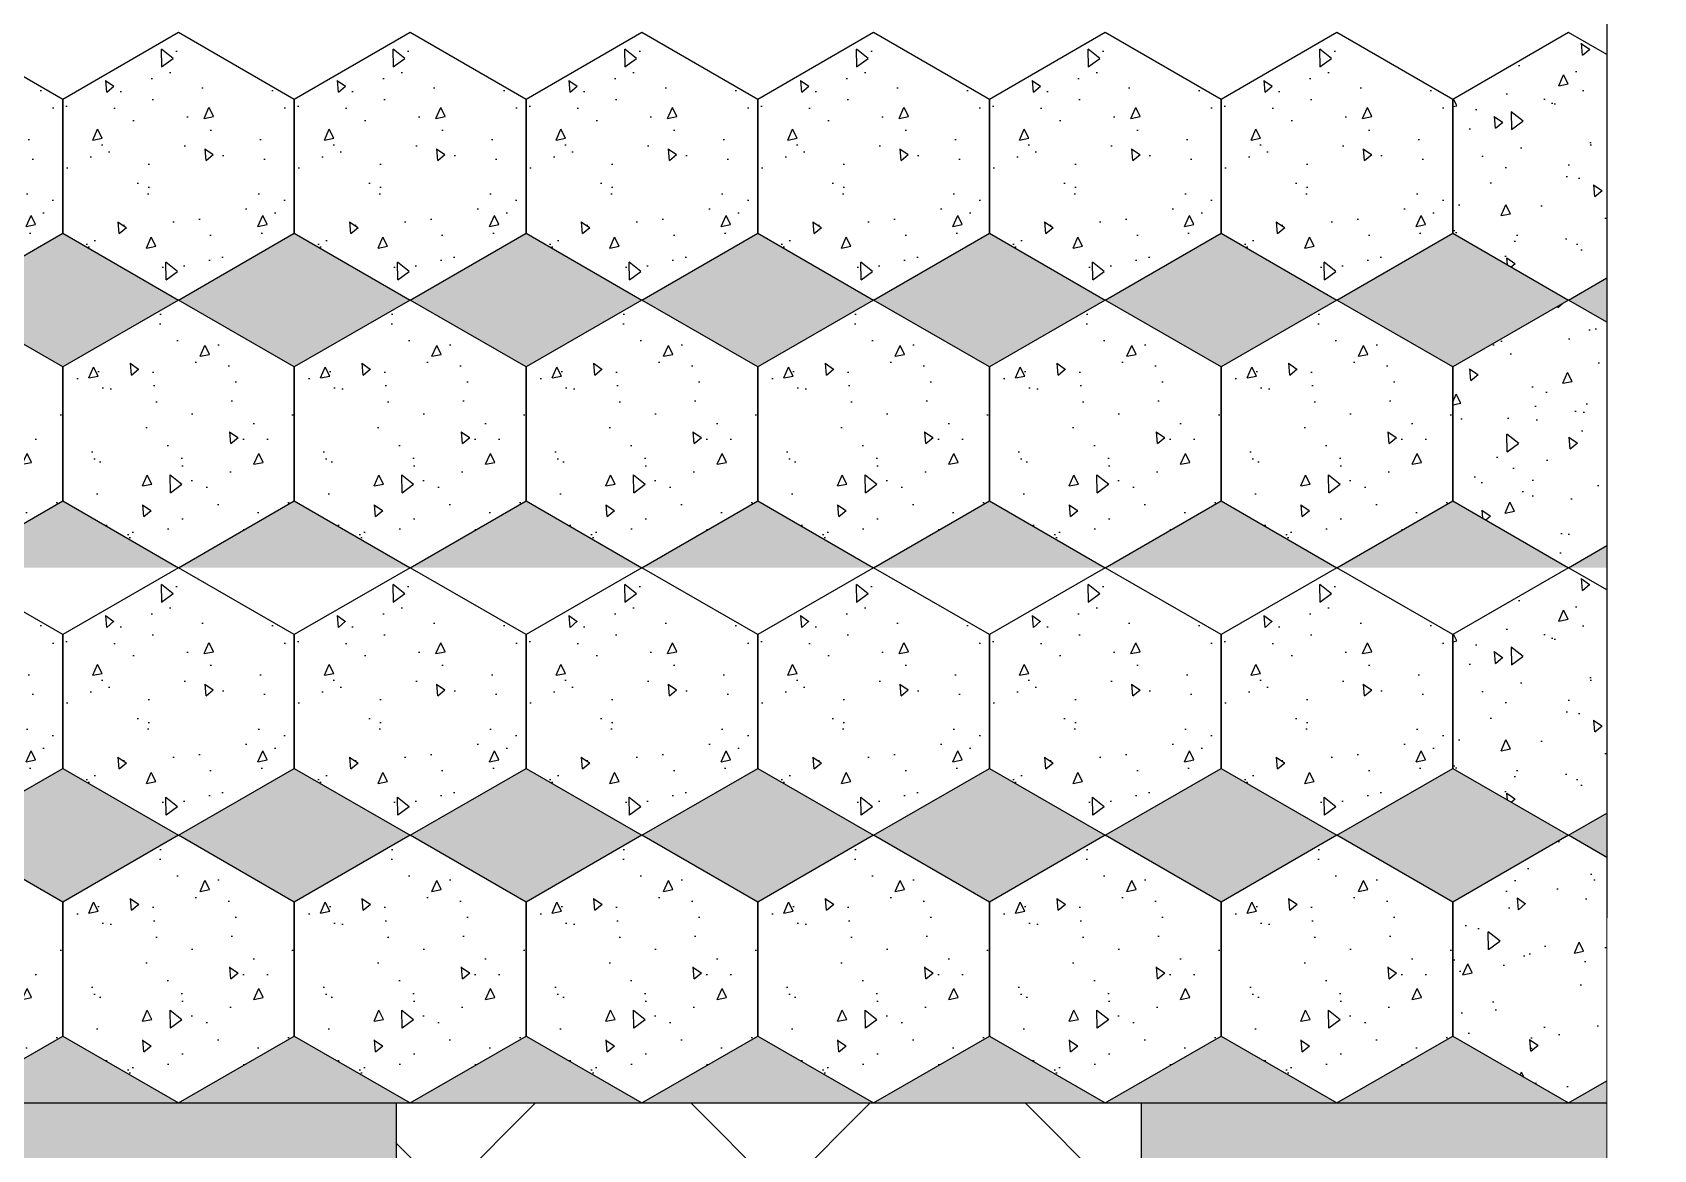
# Model space of a CAD drawing. Header units: millimetres. Extents: x 86441 to 190201, y 16532 to 98188.
# Drawn here: x 156124 to 157429, y 31825 to 32724 of the extents above; entities that cross this region are included whole.
import ezdxf

# ---------------------------------------------------------------- set-up
doc = ezdxf.new("R2010")
doc.units = ezdxf.units.MM
doc.header["$LTSCALE"] = 0.1
doc.layers.add('COLUMN', color=1, linetype='Continuous', lineweight=0)

msp = doc.modelspace()

# ---------------------------------------------------------------- hatches: boundary and pattern name
at = {"true_color": 0xa19859, "transparency": 33554687}
h = msp.add_hatch(dxfattribs=at)
h.set_pattern_fill('AR-CONC', color=55, scale=0.5, angle=45)
h.set_pattern_definition([(95, (64319.13, 9137.16), (70.047325, 58.77669), [9.525, -104.775]), (40, (64319.13, 9137.16), (-80.00923, 55.08836), [7.62, -83.82029]), (145.45144, (64324.96, 9142.06), (-9.9619, 113.86505), [8.095, -89.04512]), (91.1842, (64301.17, 9155.12), (110.70512, 80.9767), [14.2875, -157.1625]), (141.63556, (64310.39, 9161.87), (-3.5433, 171.41338), [12.14251, -133.5678]), (36.18415, (64301.17, 9155.12), (-3.5433, 171.41338), [11.42998, -125.72987]), (66, (64314.64, 9159.61), (89.75999, 17.447575), [9.525, -104.775]), (11, (64314.64, 9159.61), (-43.26996, 86.9706), [7.62, -83.82]), (116.45145, (64322.12, 9161.07), (46.490026, 104.41817), [8.095, -89.04497]), (82.5, (64319.126, 9137.163), (-28.802735, 30.986707), [0, -82.804, 0, -85.09, 0, -84.1375]), (52.5, (64319.126, 9137.163), (-11.794864, 59.0435), [0, -48.514, 0, -80.899, 0, -32.0675]), (12.5, (64299.1, 9117.137), (49.963932, 45.913098), [0, -31.75, 0, -99.06, 0, -131.445]), (2.5, (64290.12, 9108.157), (43.381952, 61.361196), [0, -41.275, 0, -65.786, 0, -93.345])])
h.paths.add_polyline_path([(157391.7, 32921.7), (157360.8, 32939.6), (157267.5, 32885.7), (157267.5, 32778), (157360.8, 32724.2), (157391.7, 32742.1)])
h.paths.add_polyline_path([(157391.7, 32706.3), (157360.8, 32724.2), (157267.5, 32670.3), (157267.5, 32562.6), (157360.8, 32508.7), (157391.7, 32526.6)])
h = msp.add_hatch(dxfattribs=at)
h.set_pattern_fill('AR-CONC', color=55, scale=0.5, angle=45)
h.set_pattern_definition([(95, (67677.34, 13445.756), (70.047325, 58.77669), [9.525, -104.775]), (40, (67677.34, 13445.76), (-80.00923, 55.08836), [7.62, -83.82029]), (145.45144, (67683.18, 13450.65), (-9.9619, 113.86505), [8.095, -89.04512]), (91.1842, (67659.38, 13463.72), (110.70512, 80.9767), [14.2875, -157.1625]), (141.63556, (67668.61, 13470.46), (-3.5433, 171.41338), [12.14251, -133.5678]), (36.18415, (67659.38, 13463.72), (-3.5433, 171.41338), [11.42998, -125.72987]), (66, (67672.85, 13468.21), (89.75999, 17.447575), [9.525, -104.775]), (11, (67672.85, 13468.21), (-43.26996, 86.9706), [7.62, -83.82]), (116.45145, (67680.33, 13469.66), (46.49003, 104.41817), [8.095, -89.04497]), (82.5, (67677.342, 13445.756), (-28.802735, 30.986707), [0, -82.804, 0, -85.09, 0, -84.1375]), (52.5, (67677.342, 13445.756), (-11.794864, 59.0435), [0, -48.514, 0, -80.899, 0, -32.0675]), (12.5, (67657.316, 13425.73), (49.963932, 45.913098), [0, -31.75, 0, -99.06, 0, -131.445]), (2.5, (67648.336, 13416.75), (43.381952, 61.361196), [0, -41.275, 0, -65.786, 0, -93.345])])
h.paths.add_polyline_path([(155961.5, 32347.2), (156054.8, 32293.3), (156148.1, 32347.2), (156148.1, 32454.9), (156054.8, 32508.7), (155961.5, 32454.9)])
h.paths.add_polyline_path([(155961.5, 32562.6), (156054.8, 32508.7), (156148.1, 32562.6), (156148.1, 32670.3), (156054.8, 32724.2), (155961.5, 32670.3)])
h = msp.add_hatch(dxfattribs=at)
h.set_pattern_fill('AR-CONC', color=55, scale=0.5, angle=45)
h.set_pattern_definition([(95, (67863.91, 13445.756), (70.047325, 58.77669), [9.525, -104.775]), (40, (67863.91, 13445.76), (-80.00923, 55.08836), [7.62, -83.82029]), (145.45144, (67869.75, 13450.65), (-9.9619, 113.86505), [8.095, -89.04512]), (91.1842, (67845.95, 13463.72), (110.70512, 80.9767), [14.2875, -157.1625]), (141.63556, (67855.17, 13470.46), (-3.5433, 171.41338), [12.14251, -133.5678]), (36.18415, (67845.95, 13463.72), (-3.5433, 171.41338), [11.42998, -125.72987]), (66, (67859.42, 13468.21), (89.75999, 17.447575), [9.525, -104.775]), (11, (67859.42, 13468.21), (-43.26996, 86.9706), [7.62, -83.82]), (116.45145, (67866.9, 13469.66), (46.49003, 104.41817), [8.095, -89.04497]), (82.5, (67863.91, 13445.756), (-28.802735, 30.986707), [0, -82.804, 0, -85.09, 0, -84.1375]), (52.5, (67863.91, 13445.756), (-11.794864, 59.0435), [0, -48.514, 0, -80.899, 0, -32.0675]), (12.5, (67843.884, 13425.73), (49.963932, 45.913098), [0, -31.75, 0, -99.06, 0, -131.445]), (2.5, (67834.904, 13416.75), (43.381952, 61.361196), [0, -41.275, 0, -65.786, 0, -93.345])])
h.paths.add_polyline_path([(156148.1, 32347.2), (156241.4, 32293.3), (156334.6, 32347.2), (156334.6, 32454.9), (156241.4, 32508.7), (156148.1, 32454.9)])
h.paths.add_polyline_path([(156148.1, 32562.6), (156241.4, 32508.7), (156334.6, 32562.6), (156334.6, 32670.3), (156241.4, 32724.2), (156148.1, 32670.3)])
h = msp.add_hatch(dxfattribs=at)
h.set_pattern_fill('AR-CONC', color=55, scale=0.5, angle=45)
h.set_pattern_definition([(95, (68050.48, 13445.756), (70.047325, 58.77669), [9.525, -104.775]), (40, (68050.48, 13445.76), (-80.00923, 55.08836), [7.62, -83.82029]), (145.45144, (68056.315, 13450.65), (-9.9619, 113.86505), [8.095, -89.04512]), (91.1842, (68032.52, 13463.72), (110.70512, 80.9767), [14.2875, -157.1625]), (141.63556, (68041.74, 13470.46), (-3.5433, 171.41338), [12.14251, -133.5678]), (36.18415, (68032.52, 13463.72), (-3.5433, 171.41338), [11.42998, -125.72987]), (66, (68045.99, 13468.21), (89.75999, 17.447575), [9.525, -104.775]), (11, (68045.99, 13468.21), (-43.26996, 86.9706), [7.62, -83.82]), (116.45145, (68053.47, 13469.66), (46.49003, 104.41817), [8.095, -89.04497]), (82.5, (68050.477, 13445.756), (-28.802735, 30.986707), [0, -82.804, 0, -85.09, 0, -84.1375]), (52.5, (68050.477, 13445.756), (-11.794864, 59.0435), [0, -48.514, 0, -80.899, 0, -32.0675]), (12.5, (68030.45, 13425.73), (49.963932, 45.913098), [0, -31.75, 0, -99.06, 0, -131.445]), (2.5, (68021.47, 13416.75), (43.381952, 61.361196), [0, -41.275, 0, -65.786, 0, -93.345])])
h.paths.add_polyline_path([(156334.6, 32347.2), (156427.9, 32293.3), (156521.2, 32347.2), (156521.2, 32454.9), (156427.9, 32508.7), (156334.6, 32454.9)])
h.paths.add_polyline_path([(156334.6, 32562.6), (156427.9, 32508.7), (156521.2, 32562.6), (156521.2, 32670.3), (156427.9, 32724.2), (156334.6, 32670.3)])
h = msp.add_hatch(dxfattribs=at)
h.set_pattern_fill('AR-CONC', color=55, scale=0.5, angle=45)
h.set_pattern_definition([(95, (68237.045, 13445.756), (70.047325, 58.77669), [9.525, -104.775]), (40, (68237.045, 13445.76), (-80.00923, 55.08836), [7.62, -83.82029]), (145.45144, (68242.88, 13450.65), (-9.9619, 113.86505), [8.095, -89.04512]), (91.1842, (68219.08, 13463.72), (110.70512, 80.9767), [14.2875, -157.1625]), (141.63556, (68228.31, 13470.46), (-3.5433, 171.41338), [12.14251, -133.5678]), (36.18415, (68219.08, 13463.72), (-3.5433, 171.41338), [11.42998, -125.72987]), (66, (68232.555, 13468.21), (89.75999, 17.447575), [9.525, -104.775]), (11, (68232.555, 13468.21), (-43.26996, 86.9706), [7.62, -83.82]), (116.45145, (68240.035, 13469.66), (46.49003, 104.41817), [8.095, -89.04497]), (82.5, (68237.045, 13445.756), (-28.802735, 30.986707), [0, -82.804, 0, -85.09, 0, -84.1375]), (52.5, (68237.045, 13445.756), (-11.794864, 59.0435), [0, -48.514, 0, -80.899, 0, -32.0675]), (12.5, (68217.02, 13425.73), (49.963932, 45.913098), [0, -31.75, 0, -99.06, 0, -131.445]), (2.5, (68208.04, 13416.75), (43.381952, 61.361196), [0, -41.275, 0, -65.786, 0, -93.345])])
h.paths.add_polyline_path([(156521.2, 32347.2), (156614.5, 32293.3), (156707.8, 32347.2), (156707.8, 32454.9), (156614.5, 32508.7), (156521.2, 32454.9)])
h.paths.add_polyline_path([(156521.2, 32562.6), (156614.5, 32508.7), (156707.8, 32562.6), (156707.8, 32670.3), (156614.5, 32724.2), (156521.2, 32670.3)])
h = msp.add_hatch(dxfattribs=at)
h.set_pattern_fill('AR-CONC', color=55, scale=0.5, angle=45)
h.set_pattern_definition([(95, (68423.61, 13445.756), (70.047325, 58.77669), [9.525, -104.775]), (40, (68423.61, 13445.76), (-80.00923, 55.08836), [7.62, -83.82029]), (145.45144, (68429.45, 13450.65), (-9.9619, 113.86505), [8.095, -89.04512]), (91.1842, (68405.65, 13463.72), (110.70512, 80.9767), [14.2875, -157.1625]), (141.63556, (68414.88, 13470.46), (-3.5433, 171.41338), [12.14251, -133.5678]), (36.18415, (68405.65, 13463.72), (-3.5433, 171.41338), [11.42998, -125.72987]), (66, (68419.12, 13468.21), (89.75999, 17.447575), [9.525, -104.775]), (11, (68419.12, 13468.21), (-43.26996, 86.9706), [7.62, -83.82]), (116.45145, (68426.6, 13469.66), (46.49003, 104.41817), [8.095, -89.04497]), (82.5, (68423.613, 13445.756), (-28.802735, 30.986707), [0, -82.804, 0, -85.09, 0, -84.1375]), (52.5, (68423.613, 13445.756), (-11.794864, 59.0435), [0, -48.514, 0, -80.899, 0, -32.0675]), (12.5, (68403.587, 13425.73), (49.963932, 45.913098), [0, -31.75, 0, -99.06, 0, -131.445]), (2.5, (68394.606, 13416.75), (43.381952, 61.361196), [0, -41.275, 0, -65.786, 0, -93.345])])
h.paths.add_polyline_path([(156707.8, 32347.2), (156801.1, 32293.3), (156894.4, 32347.2), (156894.4, 32454.9), (156801.1, 32508.7), (156707.8, 32454.9)])
h.paths.add_polyline_path([(156707.8, 32562.6), (156801.1, 32508.7), (156894.4, 32562.6), (156894.4, 32670.3), (156801.1, 32724.2), (156707.8, 32670.3)])
h = msp.add_hatch(dxfattribs=at)
h.set_pattern_fill('AR-CONC', color=55, scale=0.5, angle=45)
h.set_pattern_definition([(95, (68610.18, 13445.756), (70.047325, 58.77669), [9.525, -104.775]), (40, (68610.18, 13445.76), (-80.00923, 55.08836), [7.62, -83.82029]), (145.45144, (68616.02, 13450.65), (-9.9619, 113.86505), [8.095, -89.04512]), (91.1842, (68592.22, 13463.72), (110.70512, 80.9767), [14.2875, -157.1625]), (141.63556, (68601.45, 13470.46), (-3.5433, 171.41338), [12.14251, -133.5678]), (36.18415, (68592.22, 13463.72), (-3.5433, 171.41338), [11.42998, -125.72987]), (66, (68605.69, 13468.21), (89.75999, 17.447575), [9.525, -104.775]), (11, (68605.69, 13468.21), (-43.26996, 86.9706), [7.62, -83.82]), (116.45145, (68613.17, 13469.66), (46.49003, 104.41817), [8.095, -89.04497]), (82.5, (68610.18, 13445.756), (-28.802735, 30.986707), [0, -82.804, 0, -85.09, 0, -84.1375]), (52.5, (68610.18, 13445.756), (-11.794864, 59.0435), [0, -48.514, 0, -80.899, 0, -32.0675]), (12.5, (68590.154, 13425.73), (49.963932, 45.913098), [0, -31.75, 0, -99.06, 0, -131.445]), (2.5, (68581.174, 13416.75), (43.381952, 61.361196), [0, -41.275, 0, -65.786, 0, -93.345])])
h.paths.add_polyline_path([(156894.4, 32347.2), (156987.6, 32293.3), (157080.9, 32347.2), (157080.9, 32454.9), (156987.6, 32508.7), (156894.4, 32454.9)])
h.paths.add_polyline_path([(156894.4, 32562.6), (156987.6, 32508.7), (157080.9, 32562.6), (157080.9, 32670.3), (156987.6, 32724.2), (156894.4, 32670.3)])
h = msp.add_hatch(dxfattribs=at)
h.set_pattern_fill('AR-CONC', color=55, scale=0.5, angle=45)
h.set_pattern_definition([(95, (68796.75, 13445.756), (70.047325, 58.77669), [9.525, -104.775]), (40, (68796.75, 13445.76), (-80.00923, 55.08836), [7.62, -83.82029]), (145.45144, (68802.585, 13450.65), (-9.9619, 113.86505), [8.095, -89.04512]), (91.1842, (68778.79, 13463.72), (110.70512, 80.9767), [14.2875, -157.1625]), (141.63556, (68788.01, 13470.46), (-3.5433, 171.41338), [12.14251, -133.5678]), (36.18415, (68778.79, 13463.72), (-3.5433, 171.41338), [11.42998, -125.72987]), (66, (68792.26, 13468.21), (89.75999, 17.447575), [9.525, -104.775]), (11, (68792.26, 13468.21), (-43.26996, 86.9706), [7.62, -83.82]), (116.45145, (68799.74, 13469.66), (46.49003, 104.41817), [8.095, -89.04497]), (82.5, (68796.748, 13445.756), (-28.802735, 30.986707), [0, -82.804, 0, -85.09, 0, -84.1375]), (52.5, (68796.748, 13445.756), (-11.794864, 59.0435), [0, -48.514, 0, -80.899, 0, -32.0675]), (12.5, (68776.72, 13425.73), (49.963932, 45.913098), [0, -31.75, 0, -99.06, 0, -131.445]), (2.5, (68767.74, 13416.75), (43.381952, 61.361196), [0, -41.275, 0, -65.786, 0, -93.345])])
h.paths.add_polyline_path([(157080.9, 32347.2), (157174.2, 32293.3), (157267.5, 32347.2), (157267.5, 32454.9), (157174.2, 32508.7), (157080.9, 32454.9)])
h.paths.add_polyline_path([(157080.9, 32562.6), (157174.2, 32508.7), (157267.5, 32562.6), (157267.5, 32670.3), (157174.2, 32724.2), (157080.9, 32670.3)])
at = {"true_color": 0xffffff, "transparency": 33554687}
h = msp.add_hatch(color=7, dxfattribs=at)
h.dxf.hatch_style = 1
h.set_gradient(color1=(114, 89, 52), color2=(161, 152, 89))
h.paths.add_polyline_path([(156241.4, 32508.7), (156148.1, 32562.6), (156054.8, 32508.7), (156148.1, 32454.9)])
h.paths.add_polyline_path([(156148.1, 32347.2), (156054.8, 32293.3), (156241.4, 32293.3)])
h = msp.add_hatch(color=7, dxfattribs=at)
h.dxf.hatch_style = 1
h.set_gradient(color1=(114, 89, 52), color2=(161, 152, 89))
h.paths.add_polyline_path([(156334.6, 32562.6), (156241.4, 32508.7), (156334.6, 32454.9), (156427.9, 32508.7)])
h.paths.add_polyline_path([(156334.6, 32347.2), (156241.4, 32293.3), (156427.9, 32293.3)])
h = msp.add_hatch(color=7, dxfattribs=at)
h.dxf.hatch_style = 1
h.set_gradient(color1=(114, 89, 52), color2=(161, 152, 89))
h.paths.add_polyline_path([(156614.5, 32508.7), (156521.2, 32562.6), (156427.9, 32508.7), (156521.2, 32454.9)])
h.paths.add_polyline_path([(156521.2, 32347.2), (156427.9, 32293.3), (156614.5, 32293.3)])
h = msp.add_hatch(color=7, dxfattribs=at)
h.dxf.hatch_style = 1
h.set_gradient(color1=(114, 89, 52), color2=(161, 152, 89))
h.paths.add_polyline_path([(156707.8, 32562.6), (156614.5, 32508.7), (156707.8, 32454.9), (156801.1, 32508.7)])
h.paths.add_polyline_path([(156707.8, 32347.2), (156614.5, 32293.3), (156801.1, 32293.3)])
h = msp.add_hatch(color=7, dxfattribs=at)
h.dxf.hatch_style = 1
h.set_gradient(color1=(114, 89, 52), color2=(161, 152, 89))
h.paths.add_polyline_path([(156987.6, 32508.7), (156894.4, 32562.6), (156801.1, 32508.7), (156894.4, 32454.9)])
h.paths.add_polyline_path([(156894.4, 32347.2), (156801.1, 32293.3), (156987.6, 32293.3)])
h = msp.add_hatch(color=7, dxfattribs=at)
h.dxf.hatch_style = 1
h.set_gradient(color1=(114, 89, 52), color2=(161, 152, 89))
h.paths.add_polyline_path([(157080.9, 32562.6), (156987.6, 32508.7), (157080.9, 32454.9), (157174.2, 32508.7)])
h.paths.add_polyline_path([(157080.9, 32347.2), (156987.6, 32293.3), (157174.2, 32293.3)])
h = msp.add_hatch(color=7, dxfattribs=at)
h.dxf.hatch_style = 1
h.set_gradient(color1=(114, 89, 52), color2=(161, 152, 89))
h.paths.add_polyline_path([(157391.7, 32526.6), (157360.8, 32508.7), (157391.7, 32490.9)])
h.paths.add_polyline_path([(157360.8, 32508.7), (157267.5, 32562.6), (157174.2, 32508.7), (157267.5, 32454.9)])
at = {"true_color": 0xa19859, "transparency": 33554687}
h = msp.add_hatch(dxfattribs=at)
h.set_pattern_fill('AR-CONC', color=55, scale=0.5, angle=45)
h.set_pattern_definition([(95, (64319.13, 8706.304), (70.047325, 58.77669), [9.525, -104.775]), (40, (64319.13, 8706.3), (-80.00923, 55.08836), [7.62, -83.82029]), (145.45144, (64324.96, 8711.2), (-9.9619, 113.86505), [8.095, -89.04512]), (91.1842, (64301.17, 8724.26), (110.70512, 80.9767), [14.2875, -157.1625]), (141.63556, (64310.39, 8731.01), (-3.5433, 171.41338), [12.14251, -133.5678]), (36.18415, (64301.17, 8724.26), (-3.5433, 171.41338), [11.42998, -125.72987]), (66, (64314.64, 8728.754), (89.75999, 17.447575), [9.525, -104.775]), (11, (64314.64, 8728.75), (-43.26996, 86.9706), [7.62, -83.82]), (116.45145, (64322.12, 8730.21), (46.490026, 104.41817), [8.095, -89.04497]), (82.5, (64319.126, 8706.304), (-28.802735, 30.986707), [0, -82.804, 0, -85.09, 0, -84.1375]), (52.5, (64319.126, 8706.304), (-11.794864, 59.0435), [0, -48.514, 0, -80.899, 0, -32.0675]), (12.5, (64299.1, 8686.278), (49.963932, 45.913098), [0, -31.75, 0, -99.06, 0, -131.445]), (2.5, (64290.12, 8677.3), (43.381952, 61.361196), [0, -41.275, 0, -65.786, 0, -93.345])])
h.paths.add_polyline_path([(157391.7, 32490.9), (157360.8, 32508.7), (157267.5, 32454.9), (157267.5, 32347.2), (157360.8, 32293.3), (157391.7, 32311.2)])
h.paths.add_polyline_path([(157391.7, 32275.4), (157360.8, 32293.3), (157267.5, 32239.5), (157267.5, 32131.7), (157360.8, 32077.9), (157391.7, 32095.8)])
at = {"true_color": 0xffffff, "transparency": 33554687}
h = msp.add_hatch(color=7, dxfattribs=at)
h.dxf.hatch_style = 1
h.set_gradient(color1=(114, 89, 52), color2=(161, 152, 89))
h.paths.add_polyline_path([(157267.5, 32347.2), (157174.2, 32293.3), (157360.8, 32293.3)])
h.paths.add_polyline_path([(157391.7, 32311.2), (157360.8, 32293.3), (157391.7, 32293.3)])
at = {"true_color": 0xa19859, "transparency": 33554687}
h = msp.add_hatch(dxfattribs=at)
h.set_pattern_fill('AR-CONC', color=55, scale=0.5, angle=45)
h.set_pattern_definition([(95, (67677.34, 13014.9), (70.047325, 58.77669), [9.525, -104.775]), (40, (67677.34, 13014.9), (-80.00923, 55.08836), [7.62, -83.82029]), (145.45144, (67683.18, 13019.795), (-9.9619, 113.86505), [8.095, -89.04512]), (91.1842, (67659.38, 13032.86), (110.70512, 80.9767), [14.2875, -157.1625]), (141.63556, (67668.61, 13039.6), (-3.5433, 171.41338), [12.14251, -133.5678]), (36.18415, (67659.38, 13032.86), (-3.5433, 171.41338), [11.42998, -125.72987]), (66, (67672.85, 13037.35), (89.75999, 17.447575), [9.525, -104.775]), (11, (67672.85, 13037.35), (-43.26996, 86.9706), [7.62, -83.82]), (116.45145, (67680.33, 13038.8), (46.49003, 104.41817), [8.095, -89.04497]), (82.5, (67677.342, 13014.897), (-28.802735, 30.986707), [0, -82.804, 0, -85.09, 0, -84.1375]), (52.5, (67677.342, 13014.897), (-11.794864, 59.0435), [0, -48.514, 0, -80.899, 0, -32.0675]), (12.5, (67657.316, 12994.87), (49.963932, 45.913098), [0, -31.75, 0, -99.06, 0, -131.445]), (2.5, (67648.336, 12985.89), (43.381952, 61.361196), [0, -41.275, 0, -65.786, 0, -93.345])])
h.paths.add_polyline_path([(155961.5, 31916.3), (156054.8, 31862.5), (156148.1, 31916.3), (156148.1, 32024), (156054.8, 32077.9), (155961.5, 32024)])
h.paths.add_polyline_path([(155961.5, 32131.7), (156054.8, 32077.9), (156148.1, 32131.7), (156148.1, 32239.5), (156054.8, 32293.3), (155961.5, 32239.5)])
h = msp.add_hatch(dxfattribs=at)
h.set_pattern_fill('AR-CONC', color=55, scale=0.5, angle=45)
h.set_pattern_definition([(95, (67863.91, 13014.9), (70.047325, 58.77669), [9.525, -104.775]), (40, (67863.91, 13014.9), (-80.00923, 55.08836), [7.62, -83.82029]), (145.45144, (67869.75, 13019.795), (-9.9619, 113.86505), [8.095, -89.04512]), (91.1842, (67845.95, 13032.86), (110.70512, 80.9767), [14.2875, -157.1625]), (141.63556, (67855.17, 13039.6), (-3.5433, 171.41338), [12.14251, -133.5678]), (36.18415, (67845.95, 13032.86), (-3.5433, 171.41338), [11.42998, -125.72987]), (66, (67859.42, 13037.35), (89.75999, 17.447575), [9.525, -104.775]), (11, (67859.42, 13037.35), (-43.26996, 86.9706), [7.62, -83.82]), (116.45145, (67866.9, 13038.8), (46.49003, 104.41817), [8.095, -89.04497]), (82.5, (67863.91, 13014.897), (-28.802735, 30.986707), [0, -82.804, 0, -85.09, 0, -84.1375]), (52.5, (67863.91, 13014.897), (-11.794864, 59.0435), [0, -48.514, 0, -80.899, 0, -32.0675]), (12.5, (67843.884, 12994.87), (49.963932, 45.913098), [0, -31.75, 0, -99.06, 0, -131.445]), (2.5, (67834.904, 12985.89), (43.381952, 61.361196), [0, -41.275, 0, -65.786, 0, -93.345])])
h.paths.add_polyline_path([(156148.1, 31916.3), (156241.4, 31862.5), (156334.6, 31916.3), (156334.6, 32024), (156241.4, 32077.9), (156148.1, 32024)])
h.paths.add_polyline_path([(156148.1, 32131.7), (156241.4, 32077.9), (156334.6, 32131.7), (156334.6, 32239.5), (156241.4, 32293.3), (156148.1, 32239.5)])
h = msp.add_hatch(dxfattribs=at)
h.set_pattern_fill('AR-CONC', color=55, scale=0.5, angle=45)
h.set_pattern_definition([(95, (68050.48, 13014.9), (70.047325, 58.77669), [9.525, -104.775]), (40, (68050.48, 13014.9), (-80.00923, 55.08836), [7.62, -83.82029]), (145.45144, (68056.315, 13019.795), (-9.9619, 113.86505), [8.095, -89.04512]), (91.1842, (68032.52, 13032.86), (110.70512, 80.9767), [14.2875, -157.1625]), (141.63556, (68041.74, 13039.6), (-3.5433, 171.41338), [12.14251, -133.5678]), (36.18415, (68032.52, 13032.86), (-3.5433, 171.41338), [11.42998, -125.72987]), (66, (68045.99, 13037.35), (89.75999, 17.447575), [9.525, -104.775]), (11, (68045.99, 13037.35), (-43.26996, 86.9706), [7.62, -83.82]), (116.45145, (68053.47, 13038.8), (46.49003, 104.41817), [8.095, -89.04497]), (82.5, (68050.477, 13014.897), (-28.802735, 30.986707), [0, -82.804, 0, -85.09, 0, -84.1375]), (52.5, (68050.477, 13014.897), (-11.794864, 59.0435), [0, -48.514, 0, -80.899, 0, -32.0675]), (12.5, (68030.45, 12994.87), (49.963932, 45.913098), [0, -31.75, 0, -99.06, 0, -131.445]), (2.5, (68021.47, 12985.89), (43.381952, 61.361196), [0, -41.275, 0, -65.786, 0, -93.345])])
h.paths.add_polyline_path([(156334.6, 31916.3), (156427.9, 31862.5), (156521.2, 31916.3), (156521.2, 32024), (156427.9, 32077.9), (156334.6, 32024)])
h.paths.add_polyline_path([(156334.6, 32131.7), (156427.9, 32077.9), (156521.2, 32131.7), (156521.2, 32239.5), (156427.9, 32293.3), (156334.6, 32239.5)])
h = msp.add_hatch(dxfattribs=at)
h.set_pattern_fill('AR-CONC', color=55, scale=0.5, angle=45)
h.set_pattern_definition([(95, (68237.045, 13014.9), (70.047325, 58.77669), [9.525, -104.775]), (40, (68237.045, 13014.9), (-80.00923, 55.08836), [7.62, -83.82029]), (145.45144, (68242.88, 13019.795), (-9.9619, 113.86505), [8.095, -89.04512]), (91.1842, (68219.08, 13032.86), (110.70512, 80.9767), [14.2875, -157.1625]), (141.63556, (68228.31, 13039.6), (-3.5433, 171.41338), [12.14251, -133.5678]), (36.18415, (68219.08, 13032.86), (-3.5433, 171.41338), [11.42998, -125.72987]), (66, (68232.555, 13037.35), (89.75999, 17.447575), [9.525, -104.775]), (11, (68232.555, 13037.35), (-43.26996, 86.9706), [7.62, -83.82]), (116.45145, (68240.035, 13038.8), (46.49003, 104.41817), [8.095, -89.04497]), (82.5, (68237.045, 13014.897), (-28.802735, 30.986707), [0, -82.804, 0, -85.09, 0, -84.1375]), (52.5, (68237.045, 13014.897), (-11.794864, 59.0435), [0, -48.514, 0, -80.899, 0, -32.0675]), (12.5, (68217.02, 12994.87), (49.963932, 45.913098), [0, -31.75, 0, -99.06, 0, -131.445]), (2.5, (68208.04, 12985.89), (43.381952, 61.361196), [0, -41.275, 0, -65.786, 0, -93.345])])
h.paths.add_polyline_path([(156521.2, 31916.3), (156614.5, 31862.5), (156707.8, 31916.3), (156707.8, 32024), (156614.5, 32077.9), (156521.2, 32024)])
h.paths.add_polyline_path([(156521.2, 32131.7), (156614.5, 32077.9), (156707.8, 32131.7), (156707.8, 32239.5), (156614.5, 32293.3), (156521.2, 32239.5)])
h = msp.add_hatch(dxfattribs=at)
h.set_pattern_fill('AR-CONC', color=55, scale=0.5, angle=45)
h.set_pattern_definition([(95, (68423.61, 13014.9), (70.047325, 58.77669), [9.525, -104.775]), (40, (68423.61, 13014.9), (-80.00923, 55.08836), [7.62, -83.82029]), (145.45144, (68429.45, 13019.795), (-9.9619, 113.86505), [8.095, -89.04512]), (91.1842, (68405.65, 13032.86), (110.70512, 80.9767), [14.2875, -157.1625]), (141.63556, (68414.88, 13039.6), (-3.5433, 171.41338), [12.14251, -133.5678]), (36.18415, (68405.65, 13032.86), (-3.5433, 171.41338), [11.42998, -125.72987]), (66, (68419.12, 13037.35), (89.75999, 17.447575), [9.525, -104.775]), (11, (68419.12, 13037.35), (-43.26996, 86.9706), [7.62, -83.82]), (116.45145, (68426.6, 13038.8), (46.49003, 104.41817), [8.095, -89.04497]), (82.5, (68423.613, 13014.897), (-28.802735, 30.986707), [0, -82.804, 0, -85.09, 0, -84.1375]), (52.5, (68423.613, 13014.897), (-11.794864, 59.0435), [0, -48.514, 0, -80.899, 0, -32.0675]), (12.5, (68403.587, 12994.87), (49.963932, 45.913098), [0, -31.75, 0, -99.06, 0, -131.445]), (2.5, (68394.606, 12985.89), (43.381952, 61.361196), [0, -41.275, 0, -65.786, 0, -93.345])])
h.paths.add_polyline_path([(156707.8, 31916.3), (156801.1, 31862.5), (156894.4, 31916.3), (156894.4, 32024), (156801.1, 32077.9), (156707.8, 32024)])
h.paths.add_polyline_path([(156707.8, 32131.7), (156801.1, 32077.9), (156894.4, 32131.7), (156894.4, 32239.5), (156801.1, 32293.3), (156707.8, 32239.5)])
h = msp.add_hatch(dxfattribs=at)
h.set_pattern_fill('AR-CONC', color=55, scale=0.5, angle=45)
h.set_pattern_definition([(95, (68610.18, 13014.9), (70.047325, 58.77669), [9.525, -104.775]), (40, (68610.18, 13014.9), (-80.00923, 55.08836), [7.62, -83.82029]), (145.45144, (68616.02, 13019.795), (-9.9619, 113.86505), [8.095, -89.04512]), (91.1842, (68592.22, 13032.86), (110.70512, 80.9767), [14.2875, -157.1625]), (141.63556, (68601.45, 13039.6), (-3.5433, 171.41338), [12.14251, -133.5678]), (36.18415, (68592.22, 13032.86), (-3.5433, 171.41338), [11.42998, -125.72987]), (66, (68605.69, 13037.35), (89.75999, 17.447575), [9.525, -104.775]), (11, (68605.69, 13037.35), (-43.26996, 86.9706), [7.62, -83.82]), (116.45145, (68613.17, 13038.8), (46.49003, 104.41817), [8.095, -89.04497]), (82.5, (68610.18, 13014.897), (-28.802735, 30.986707), [0, -82.804, 0, -85.09, 0, -84.1375]), (52.5, (68610.18, 13014.897), (-11.794864, 59.0435), [0, -48.514, 0, -80.899, 0, -32.0675]), (12.5, (68590.154, 12994.87), (49.963932, 45.913098), [0, -31.75, 0, -99.06, 0, -131.445]), (2.5, (68581.174, 12985.89), (43.381952, 61.361196), [0, -41.275, 0, -65.786, 0, -93.345])])
h.paths.add_polyline_path([(156894.4, 31916.3), (156987.6, 31862.5), (157080.9, 31916.3), (157080.9, 32024), (156987.6, 32077.9), (156894.4, 32024)])
h.paths.add_polyline_path([(156894.4, 32131.7), (156987.6, 32077.9), (157080.9, 32131.7), (157080.9, 32239.5), (156987.6, 32293.3), (156894.4, 32239.5)])
h = msp.add_hatch(dxfattribs=at)
h.set_pattern_fill('AR-CONC', color=55, scale=0.5, angle=45)
h.set_pattern_definition([(95, (68796.75, 13014.9), (70.047325, 58.77669), [9.525, -104.775]), (40, (68796.75, 13014.9), (-80.00923, 55.08836), [7.62, -83.82029]), (145.45144, (68802.585, 13019.795), (-9.9619, 113.86505), [8.095, -89.04512]), (91.1842, (68778.79, 13032.86), (110.70512, 80.9767), [14.2875, -157.1625]), (141.63556, (68788.01, 13039.6), (-3.5433, 171.41338), [12.14251, -133.5678]), (36.18415, (68778.79, 13032.86), (-3.5433, 171.41338), [11.42998, -125.72987]), (66, (68792.26, 13037.35), (89.75999, 17.447575), [9.525, -104.775]), (11, (68792.26, 13037.35), (-43.26996, 86.9706), [7.62, -83.82]), (116.45145, (68799.74, 13038.8), (46.49003, 104.41817), [8.095, -89.04497]), (82.5, (68796.748, 13014.897), (-28.802735, 30.986707), [0, -82.804, 0, -85.09, 0, -84.1375]), (52.5, (68796.748, 13014.897), (-11.794864, 59.0435), [0, -48.514, 0, -80.899, 0, -32.0675]), (12.5, (68776.72, 12994.87), (49.963932, 45.913098), [0, -31.75, 0, -99.06, 0, -131.445]), (2.5, (68767.74, 12985.89), (43.381952, 61.361196), [0, -41.275, 0, -65.786, 0, -93.345])])
h.paths.add_polyline_path([(157080.9, 31916.3), (157174.2, 31862.5), (157267.5, 31916.3), (157267.5, 32024), (157174.2, 32077.9), (157080.9, 32024)])
h.paths.add_polyline_path([(157080.9, 32131.7), (157174.2, 32077.9), (157267.5, 32131.7), (157267.5, 32239.5), (157174.2, 32293.3), (157080.9, 32239.5)])
at = {"true_color": 0xffffff, "transparency": 33554687}
h = msp.add_hatch(color=7, dxfattribs=at)
h.dxf.hatch_style = 1
h.set_gradient(color1=(114, 89, 52), color2=(161, 152, 89))
h.paths.add_polyline_path([(156241.4, 32077.9), (156148.1, 32131.7), (156054.8, 32077.9), (156148.1, 32024)])
h.paths.add_polyline_path([(156148.1, 31916.3), (156054.8, 31862.5), (156241.4, 31862.5)])
h = msp.add_hatch(color=7, dxfattribs=at)
h.dxf.hatch_style = 1
h.set_gradient(color1=(114, 89, 52), color2=(161, 152, 89))
h.paths.add_polyline_path([(156334.6, 32131.7), (156241.4, 32077.9), (156334.6, 32024), (156427.9, 32077.9)])
h.paths.add_polyline_path([(156334.6, 31916.3), (156241.4, 31862.5), (156427.9, 31862.5)])
h = msp.add_hatch(color=7, dxfattribs=at)
h.dxf.hatch_style = 1
h.set_gradient(color1=(114, 89, 52), color2=(161, 152, 89))
h.paths.add_polyline_path([(156614.5, 32077.9), (156521.2, 32131.7), (156427.9, 32077.9), (156521.2, 32024)])
h.paths.add_polyline_path([(156521.2, 31916.3), (156427.9, 31862.5), (156614.5, 31862.5)])
h = msp.add_hatch(color=7, dxfattribs=at)
h.dxf.hatch_style = 1
h.set_gradient(color1=(114, 89, 52), color2=(161, 152, 89))
h.paths.add_polyline_path([(156707.8, 32131.7), (156614.5, 32077.9), (156707.8, 32024), (156801.1, 32077.9)])
h.paths.add_polyline_path([(156707.8, 31916.3), (156614.5, 31862.5), (156801.1, 31862.5)])
h = msp.add_hatch(color=7, dxfattribs=at)
h.dxf.hatch_style = 1
h.set_gradient(color1=(114, 89, 52), color2=(161, 152, 89))
h.paths.add_polyline_path([(156987.6, 32077.9), (156894.4, 32131.7), (156801.1, 32077.9), (156894.4, 32024)])
h.paths.add_polyline_path([(156894.4, 31916.3), (156801.1, 31862.5), (156987.6, 31862.5)])
h = msp.add_hatch(color=7, dxfattribs=at)
h.dxf.hatch_style = 1
h.set_gradient(color1=(114, 89, 52), color2=(161, 152, 89))
h.paths.add_polyline_path([(157080.9, 32131.7), (156987.6, 32077.9), (157080.9, 32024), (157174.2, 32077.9)])
h.paths.add_polyline_path([(157080.9, 31916.3), (156987.6, 31862.5), (157174.2, 31862.5)])
h = msp.add_hatch(color=7, dxfattribs=at)
h.dxf.hatch_style = 1
h.set_gradient(color1=(114, 89, 52), color2=(161, 152, 89))
h.paths.add_polyline_path([(157391.7, 32095.8), (157360.8, 32077.9), (157391.7, 32060)])
h.paths.add_polyline_path([(157360.8, 32077.9), (157267.5, 32131.7), (157174.2, 32077.9), (157267.5, 32024)])
at = {"true_color": 0xa19859, "transparency": 33554687}
h = msp.add_hatch(dxfattribs=at)
h.set_pattern_fill('AR-CONC', color=55, scale=0.5, angle=45)
h.set_pattern_definition([(95, (64319.13, 13014.9), (70.047325, 58.77669), [9.525, -104.775]), (40, (64319.13, 13014.9), (-80.00923, 55.08836), [7.62, -83.82029]), (145.45144, (64324.96, 13019.795), (-9.9619, 113.86505), [8.095, -89.04512]), (91.1842, (64301.17, 13032.86), (110.70512, 80.9767), [14.2875, -157.1625]), (141.63556, (64310.39, 13039.6), (-3.5433, 171.41338), [12.14251, -133.5678]), (36.18415, (64301.17, 13032.86), (-3.5433, 171.41338), [11.42998, -125.72987]), (66, (64314.64, 13037.35), (89.75999, 17.447575), [9.525, -104.775]), (11, (64314.64, 13037.35), (-43.26996, 86.9706), [7.62, -83.82]), (116.45145, (64322.12, 13038.8), (46.49003, 104.41817), [8.095, -89.04497]), (82.5, (64319.126, 13014.897), (-28.802735, 30.986707), [0, -82.804, 0, -85.09, 0, -84.1375]), (52.5, (64319.126, 13014.897), (-11.794864, 59.0435), [0, -48.514, 0, -80.899, 0, -32.0675]), (12.5, (64299.1, 12994.87), (49.963932, 45.913098), [0, -31.75, 0, -99.06, 0, -131.445]), (2.5, (64290.12, 12985.89), (43.381952, 61.361196), [0, -41.275, 0, -65.786, 0, -93.345])])
h.paths.add_polyline_path([(157391.7, 32060), (157360.8, 32077.9), (157267.5, 32024), (157267.5, 31916.3), (157360.8, 31862.5), (157391.7, 31880.3)])
at = {"true_color": 0xffffff, "transparency": 33554687}
h = msp.add_hatch(color=7, dxfattribs=at)
h.dxf.hatch_style = 1
h.set_gradient(color1=(114, 89, 52), color2=(161, 152, 89))
h.paths.add_polyline_path([(157267.5, 31916.3), (157174.2, 31862.5), (157360.8, 31862.5)])
h.paths.add_polyline_path([(157391.7, 31880.3), (157360.8, 31862.5), (157391.7, 31862.5)])
at = {"true_color": 0xc7c8ca, "transparency": 33554687}
h = msp.add_hatch(color=9, dxfattribs=at)
h.dxf.hatch_style = 1
h.paths.add_polyline_path([(156416.7, 31862.5), (155816.7, 31862.5), (155816.7, 31499.5), (156416.7, 31499.5)])
h = msp.add_hatch(dxfattribs=at)
h.set_pattern_fill('ANSI37', color=9, scale=60)
h.set_pattern_definition([(45, (64319.13, 0), (-134.70384, 134.70384), []), (135, (64319.13, 0), (-134.70384, -134.70384), [])])
h.paths.add_polyline_path([(157016.7, 31862.5), (156416.7, 31862.5), (156416.7, 31499.5), (157016.7, 31499.5)])
h = msp.add_hatch(color=9, dxfattribs=at)
h.dxf.hatch_style = 1
h.paths.add_polyline_path([(157391.7, 31862.5), (157016.7, 31862.5), (157016.7, 31499.5), (157391.7, 31499.5)])
at = {"layer": 'COLUMN', "lineweight": 9, "true_color": 0x636466, "transparency": 33554687}
h = msp.add_hatch(dxfattribs=at)
h.set_pattern_fill('STEEL', color=251, scale=80)
h.set_pattern_definition([(45, (64319.13, 0), (-179.6051, 179.6051), []), (45, (64319.13, 127), (-179.6051, 179.6051), [])])
h.paths.add_polyline_path([(164595.2, 27066.5), (164255.7, 27066.5), (164255.7, 26916.5), (164595.2, 26916.5)])
h.paths.add_polyline_path([(174507, 33556.3), (174357, 33556.3), (174357, 32406.3), (174507, 32406.3)], flags=17)
h.paths.add_polyline_path([(173607, 32556.3), (172557, 32556.3), (172557, 32406.3), (173607, 32406.3)], flags=17)
h.paths.add_polyline_path([(165970.7, 28907.5), (163243.7, 28907.5), (163243.7, 28757.5), (165970.7, 28757.5)])
h.paths.add_polyline_path([(164255.7, 26699.5), (164255.7, 26959.9), (164105.7, 26959.9), (164105.7, 26699.5), (164105.7, 25765.5), (164255.7, 25765.5)])
h.paths.add_polyline_path([(165495.2, 26965.5), (165345.2, 26965.5), (165345.2, 25765.5), (165495.2, 25765.5), (165495.2, 26266)])
h.paths.add_polyline_path([(164105.7, 26857.5), (163655.7, 26857.5), (163655.7, 26707.5), (164105.7, 26707.5)])
h.paths.add_polyline_path([(164255.7, 27857.5), (164105.7, 27857.5), (164105.7, 27472), (164255.7, 27472)])
h.paths.add_polyline_path([(164105.7, 27857.5), (162455.7, 27857.5), (162455.7, 27707.5), (164105.7, 27707.5)])
h.paths.add_polyline_path([(162905.7, 27707.5), (162755.7, 27707.5), (162755.7, 26707.5), (162905.7, 26707.5), (162905.7, 26857.5)])
h.paths.add_polyline_path([(166737.7, 27066.5), (166584.7, 27066.5), (166245.2, 27066.5), (166245.2, 26916.5), (166584.7, 26916.5), (166737.7, 26916.5)], flags=17)
h.paths.add_polyline_path([(157391.7, 26699.5), (153621.7, 26699.5), (153621.7, 26469.5), (157391.7, 26469.5)])
h.paths.add_polyline_path([(161253.7, 26699.5), (160954.7, 26699.5), (160954.7, 26469.5), (161253.7, 26469.5)])
h.paths.add_polyline_path([(158065.7, 26699.5), (157693.7, 26699.5), (157693.7, 26469.5), (158065.7, 26469.5)])
h.paths.add_polyline_path([(166584.7, 25765.5), (166309.8, 25765.5), (166309.8, 25535.5), (166584.7, 25535.5)])
h.paths.add_polyline_path([(165770.1, 25765.5), (165070.3, 25765.5), (165070.3, 25535.5), (165770.1, 25535.5)])
h.paths.add_polyline_path([(164524.9, 25765.5), (161555.7, 25765.5), (161555.7, 25535.5), (164524.9, 25535.5)])
h.paths.add_polyline_path([(166200.7, 28757.5), (165970.7, 28757.5), (165970.7, 28041.5), (166737.7, 28041.5), (166737.7, 26768.5), (166967.7, 26768.5), (166967.7, 28271.5), (166200.7, 28271.5)])
h.paths.add_polyline_path([(166200.7, 31999.5), (165970.7, 31999.5), (165970.7, 31646.5), (166200.7, 31646.5)])
h.paths.add_polyline_path([(166200.7, 37176.5), (165970.7, 37176.5), (165206.7, 37176.5), (165206.7, 36946.5), (165970.7, 36946.5), (165970.7, 34888.5), (166200.7, 34888.5)])
h.paths.add_polyline_path([(162317.7, 37176.5), (161555.7, 37176.5), (161555.7, 36946.5), (162317.7, 36946.5)])
h.paths.add_polyline_path([(158065.7, 37176.5), (157693.7, 37176.5), (157693.7, 36946.5), (158065.7, 36946.5)])
h.paths.add_polyline_path([(161253.7, 37176.5), (160954.7, 37176.5), (160954.7, 36946.5), (161253.7, 36946.5)])
h.paths.add_polyline_path([(157391.7, 37176.5), (153621.7, 37176.5), (153621.7, 36946.5), (157391.7, 36946.5)])
edge = h.paths.add_edge_path()
edge.add_line((176201, 27026.6), (176431, 27026.6))
edge.add_line((176204.2, 28299.9), (176201, 27021.1))
edge.add_line((176431, 28531.6), (176431, 27026.6))
edge.add_line((175664, 28531.6), (176431, 28531.6))
edge.add_line((175434.1, 28301.6), (176204.2, 28299.9))
edge.add_line((175664, 37436.6), (175664, 28531.6))
edge.add_line((175434.1, 37206.6), (175434.1, 28301.6))
edge.add_line((171019, 37436.6), (175664, 37436.6))
edge.add_line((171019, 37206.6), (175434.1, 37206.6))
edge.add_line((171019, 37436.6), (171019, 37206.6))
h.paths.add_polyline_path([(176048, 26025.6), (176048, 25795.6), (171019, 25795.6), (171019, 26025.6)])

# ---------------------------------------------------------------- linework, layer by layer
at = {"transparency": 33554687}
msp.add_line((157391.7, 36012.5), (157391.7, 32011.5), dxfattribs=at)
at = {"color": 25, "lineweight": 9, "transparency": 33554687}
for q in [(157391.7, 30546.5), (157391.7, 31862.5)]:
    msp.add_line((157391.7, 36012.5), q, dxfattribs=at)
at = {"color": 7, "true_color": 0xffffff, "transparency": 33554687}
msp.add_line((155216.7, 31862.5), (157391.7, 31862.5), dxfattribs=at)
at = {"color": 67, "true_color": 0x727430, "transparency": 33554687}
for p, q in [((155774.9, 31862.5), (156374.9, 31862.5)), ((156148.1, 31862.5), (156748.1, 31862.5)), ((156521.2, 31862.5), (157121.2, 31862.5)), ((156894.4, 31862.5), (157391.7, 31862.5))]:
    msp.add_line(p, q, dxfattribs=at)
at = {"color": 9, "true_color": 0xc7c8ca, "transparency": 33554687}
for p, q in [((156416.7, 31862.5), (156416.7, 29694.5)), ((157016.7, 31862.5), (157016.7, 29639.5))]:
    msp.add_line(p, q, dxfattribs=at)
at = {"color": 7, "true_color": 0xffffff, "transparency": 33554687}
for points in [[(156054.8, 32724.2), (155961.5, 32670.3), (155961.5, 32562.6), (156054.8, 32508.7), (156148.1, 32562.6), (156148.1, 32670.3), (156054.8, 32724.2)], [(156054.8, 32724.2), (155961.5, 32670.3), (155961.5, 32562.6), (156054.8, 32508.7), (156148.1, 32562.6), (156148.1, 32670.3), (156054.8, 32724.2)], [(156241.4, 32724.2), (156148.1, 32670.3), (156148.1, 32562.6), (156241.4, 32508.7), (156334.6, 32562.6), (156334.6, 32670.3), (156241.4, 32724.2)], [(156241.4, 32724.2), (156148.1, 32670.3), (156148.1, 32562.6), (156241.4, 32508.7), (156334.6, 32562.6), (156334.6, 32670.3), (156241.4, 32724.2)], [(156427.9, 32724.2), (156334.6, 32670.3), (156334.6, 32562.6), (156427.9, 32508.7), (156521.2, 32562.6), (156521.2, 32670.3), (156427.9, 32724.2)], [(156427.9, 32724.2), (156334.6, 32670.3), (156334.6, 32562.6), (156427.9, 32508.7), (156521.2, 32562.6), (156521.2, 32670.3), (156427.9, 32724.2)], [(156614.5, 32724.2), (156521.2, 32670.3), (156521.2, 32562.6), (156614.5, 32508.7), (156707.8, 32562.6), (156707.8, 32670.3), (156614.5, 32724.2)], [(156614.5, 32724.2), (156521.2, 32670.3), (156521.2, 32562.6), (156614.5, 32508.7), (156707.8, 32562.6), (156707.8, 32670.3), (156614.5, 32724.2)], [(156801.1, 32724.2), (156707.8, 32670.3), (156707.8, 32562.6), (156801.1, 32508.7), (156894.4, 32562.6), (156894.4, 32670.3), (156801.1, 32724.2)], [(156801.1, 32724.2), (156707.8, 32670.3), (156707.8, 32562.6), (156801.1, 32508.7), (156894.4, 32562.6), (156894.4, 32670.3), (156801.1, 32724.2)], [(156987.6, 32724.2), (156894.4, 32670.3), (156894.4, 32562.6), (156987.6, 32508.7), (157080.9, 32562.6), (157080.9, 32670.3), (156987.6, 32724.2)], [(156987.6, 32724.2), (156894.4, 32670.3), (156894.4, 32562.6), (156987.6, 32508.7), (157080.9, 32562.6), (157080.9, 32670.3), (156987.6, 32724.2)], [(157174.2, 32724.2), (157080.9, 32670.3), (157080.9, 32562.6), (157174.2, 32508.7), (157267.5, 32562.6), (157267.5, 32670.3), (157174.2, 32724.2)], [(157174.2, 32724.2), (157080.9, 32670.3), (157080.9, 32562.6), (157174.2, 32508.7), (157267.5, 32562.6), (157267.5, 32670.3), (157174.2, 32724.2)], [(157391.7, 32706.3), (157360.8, 32724.2), (157267.5, 32670.3), (157267.5, 32562.6), (157360.8, 32508.7), (157391.7, 32526.6)], [(156054.8, 32508.7), (155961.5, 32454.9), (155961.5, 32347.2), (156054.8, 32293.3), (156148.1, 32347.2), (156148.1, 32454.9), (156054.8, 32508.7)], [(156054.8, 32508.7), (155961.5, 32454.9), (155961.5, 32347.2), (156054.8, 32293.3), (156148.1, 32347.2), (156148.1, 32454.9), (156054.8, 32508.7)], [(156241.4, 32508.7), (156148.1, 32454.9), (156148.1, 32347.2), (156241.4, 32293.3), (156334.6, 32347.2), (156334.6, 32454.9), (156241.4, 32508.7)], [(156241.4, 32508.7), (156148.1, 32454.9), (156148.1, 32347.2), (156241.4, 32293.3), (156334.6, 32347.2), (156334.6, 32454.9), (156241.4, 32508.7)], [(156427.9, 32508.7), (156334.6, 32454.9), (156334.6, 32347.2), (156427.9, 32293.3), (156521.2, 32347.2), (156521.2, 32454.9), (156427.9, 32508.7)], [(156427.9, 32508.7), (156334.6, 32454.9), (156334.6, 32347.2), (156427.9, 32293.3), (156521.2, 32347.2), (156521.2, 32454.9), (156427.9, 32508.7)], [(156614.5, 32508.7), (156521.2, 32454.9), (156521.2, 32347.2), (156614.5, 32293.3), (156707.8, 32347.2), (156707.8, 32454.9), (156614.5, 32508.7)], [(156614.5, 32508.7), (156521.2, 32454.9), (156521.2, 32347.2), (156614.5, 32293.3), (156707.8, 32347.2), (156707.8, 32454.9), (156614.5, 32508.7)], [(156801.1, 32508.7), (156707.8, 32454.9), (156707.8, 32347.2), (156801.1, 32293.3), (156894.4, 32347.2), (156894.4, 32454.9), (156801.1, 32508.7)], [(156801.1, 32508.7), (156707.8, 32454.9), (156707.8, 32347.2), (156801.1, 32293.3), (156894.4, 32347.2), (156894.4, 32454.9), (156801.1, 32508.7)], [(156987.6, 32508.7), (156894.4, 32454.9), (156894.4, 32347.2), (156987.6, 32293.3), (157080.9, 32347.2), (157080.9, 32454.9), (156987.6, 32508.7)], [(156987.6, 32508.7), (156894.4, 32454.9), (156894.4, 32347.2), (156987.6, 32293.3), (157080.9, 32347.2), (157080.9, 32454.9), (156987.6, 32508.7)], [(157174.2, 32508.7), (157080.9, 32454.9), (157080.9, 32347.2), (157174.2, 32293.3), (157267.5, 32347.2), (157267.5, 32454.9), (157174.2, 32508.7)], [(157174.2, 32508.7), (157080.9, 32454.9), (157080.9, 32347.2), (157174.2, 32293.3), (157267.5, 32347.2), (157267.5, 32454.9), (157174.2, 32508.7)], [(157391.7, 32490.9), (157360.8, 32508.7), (157267.5, 32454.9), (157267.5, 32347.2), (157360.8, 32293.3), (157391.7, 32311.2)], [(156054.8, 32293.3), (155961.5, 32239.5), (155961.5, 32131.7), (156054.8, 32077.9), (156148.1, 32131.7), (156148.1, 32239.5), (156054.8, 32293.3)], [(156054.8, 32293.3), (155961.5, 32239.5), (155961.5, 32131.7), (156054.8, 32077.9), (156148.1, 32131.7), (156148.1, 32239.5), (156054.8, 32293.3)], [(156241.4, 32293.3), (156148.1, 32239.5), (156148.1, 32131.7), (156241.4, 32077.9), (156334.6, 32131.7), (156334.6, 32239.5), (156241.4, 32293.3)], [(156241.4, 32293.3), (156148.1, 32239.5), (156148.1, 32131.7), (156241.4, 32077.9), (156334.6, 32131.7), (156334.6, 32239.5), (156241.4, 32293.3)], [(156427.9, 32293.3), (156334.6, 32239.5), (156334.6, 32131.7), (156427.9, 32077.9), (156521.2, 32131.7), (156521.2, 32239.5), (156427.9, 32293.3)], [(156427.9, 32293.3), (156334.6, 32239.5), (156334.6, 32131.7), (156427.9, 32077.9), (156521.2, 32131.7), (156521.2, 32239.5), (156427.9, 32293.3)], [(156614.5, 32293.3), (156521.2, 32239.5), (156521.2, 32131.7), (156614.5, 32077.9), (156707.8, 32131.7), (156707.8, 32239.5), (156614.5, 32293.3)], [(156614.5, 32293.3), (156521.2, 32239.5), (156521.2, 32131.7), (156614.5, 32077.9), (156707.8, 32131.7), (156707.8, 32239.5), (156614.5, 32293.3)], [(156801.1, 32293.3), (156707.8, 32239.5), (156707.8, 32131.7), (156801.1, 32077.9), (156894.4, 32131.7), (156894.4, 32239.5), (156801.1, 32293.3)], [(156801.1, 32293.3), (156707.8, 32239.5), (156707.8, 32131.7), (156801.1, 32077.9), (156894.4, 32131.7), (156894.4, 32239.5), (156801.1, 32293.3)], [(156987.6, 32293.3), (156894.4, 32239.5), (156894.4, 32131.7), (156987.6, 32077.9), (157080.9, 32131.7), (157080.9, 32239.5), (156987.6, 32293.3)], [(156987.6, 32293.3), (156894.4, 32239.5), (156894.4, 32131.7), (156987.6, 32077.9), (157080.9, 32131.7), (157080.9, 32239.5), (156987.6, 32293.3)], [(157174.2, 32293.3), (157080.9, 32239.5), (157080.9, 32131.7), (157174.2, 32077.9), (157267.5, 32131.7), (157267.5, 32239.5), (157174.2, 32293.3)], [(157174.2, 32293.3), (157080.9, 32239.5), (157080.9, 32131.7), (157174.2, 32077.9), (157267.5, 32131.7), (157267.5, 32239.5), (157174.2, 32293.3)], [(157391.7, 32275.4), (157360.8, 32293.3), (157267.5, 32239.5), (157267.5, 32131.7), (157360.8, 32077.9), (157391.7, 32095.8)], [(156054.8, 32077.9), (155961.5, 32024), (155961.5, 31916.3), (156054.8, 31862.5), (156148.1, 31916.3), (156148.1, 32024), (156054.8, 32077.9)], [(156054.8, 32077.9), (155961.5, 32024), (155961.5, 31916.3), (156054.8, 31862.5), (156148.1, 31916.3), (156148.1, 32024), (156054.8, 32077.9)], [(156241.4, 32077.9), (156148.1, 32024), (156148.1, 31916.3), (156241.4, 31862.5), (156334.6, 31916.3), (156334.6, 32024), (156241.4, 32077.9)], [(156241.4, 32077.9), (156148.1, 32024), (156148.1, 31916.3), (156241.4, 31862.5), (156334.6, 31916.3), (156334.6, 32024), (156241.4, 32077.9)], [(156427.9, 32077.9), (156334.6, 32024), (156334.6, 31916.3), (156427.9, 31862.5), (156521.2, 31916.3), (156521.2, 32024), (156427.9, 32077.9)], [(156427.9, 32077.9), (156334.6, 32024), (156334.6, 31916.3), (156427.9, 31862.5), (156521.2, 31916.3), (156521.2, 32024), (156427.9, 32077.9)], [(156614.5, 32077.9), (156521.2, 32024), (156521.2, 31916.3), (156614.5, 31862.5), (156707.8, 31916.3), (156707.8, 32024), (156614.5, 32077.9)], [(156614.5, 32077.9), (156521.2, 32024), (156521.2, 31916.3), (156614.5, 31862.5), (156707.8, 31916.3), (156707.8, 32024), (156614.5, 32077.9)], [(156801.1, 32077.9), (156707.8, 32024), (156707.8, 31916.3), (156801.1, 31862.5), (156894.4, 31916.3), (156894.4, 32024), (156801.1, 32077.9)], [(156801.1, 32077.9), (156707.8, 32024), (156707.8, 31916.3), (156801.1, 31862.5), (156894.4, 31916.3), (156894.4, 32024), (156801.1, 32077.9)], [(156987.6, 32077.9), (156894.4, 32024), (156894.4, 31916.3), (156987.6, 31862.5), (157080.9, 31916.3), (157080.9, 32024), (156987.6, 32077.9)], [(156987.6, 32077.9), (156894.4, 32024), (156894.4, 31916.3), (156987.6, 31862.5), (157080.9, 31916.3), (157080.9, 32024), (156987.6, 32077.9)], [(157174.2, 32077.9), (157080.9, 32024), (157080.9, 31916.3), (157174.2, 31862.5), (157267.5, 31916.3), (157267.5, 32024), (157174.2, 32077.9)], [(157174.2, 32077.9), (157080.9, 32024), (157080.9, 31916.3), (157174.2, 31862.5), (157267.5, 31916.3), (157267.5, 32024), (157174.2, 32077.9)], [(157391.7, 32060), (157360.8, 32077.9), (157267.5, 32024), (157267.5, 31916.3), (157360.8, 31862.5), (157391.7, 31880.3)]]:
    msp.add_lwpolyline(points, dxfattribs=at)

doc.saveas('drawing.dxf')
